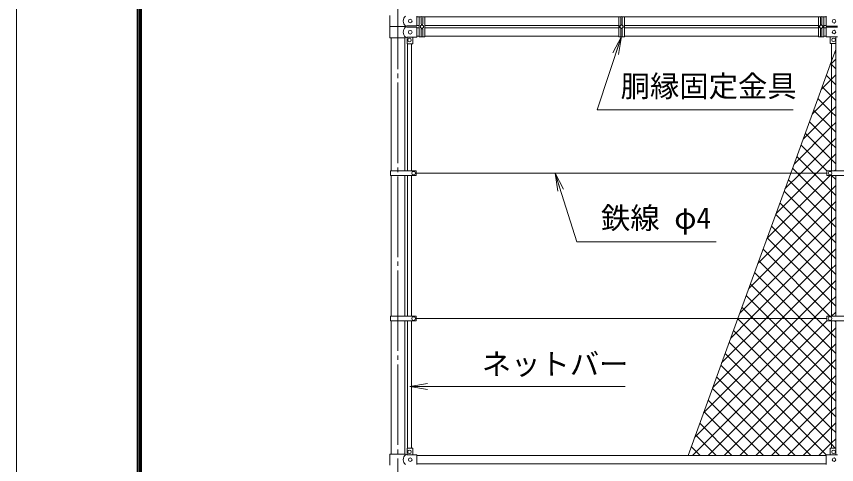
# Model space of a CAD drawing. Units: millimetres, scale not verified. Extents: x -8400 to 8400, y -5940 to 5940.
# Drawn here: x -8400 to -4732, y -2393 to -389 of the extents above; entities that cross this region are included whole.
import ezdxf
from ezdxf.enums import TextEntityAlignment as Align

# ---------------------------------------------------------------- set-up
doc = ezdxf.new("R2010")
doc.units = ezdxf.units.MM
doc.header["$LTSCALE"] = 20
doc.linetypes.add('LONG_CHAIN', pattern=[21, 18, -1, 1, -1])
for name, color, linetype, lineweight in [('0-0_D-TTL', 7, 'Continuous', 9), ('0-3_D-STR1', 1, 'Continuous', 9), ('0-6_D-BMK', 2, 'LONG_CHAIN', 9), ('0-8_0', 7, 'Continuous', 9), ('0-9_D-STR3', 3, 'Continuous', 9), ('0-C_D-STR-TXT', 7, 'Continuous', 9), ('0-D_D-STR2', 7, 'Continuous', 9)]:
    doc.layers.add(name, color=color, linetype=linetype, lineweight=lineweight)
doc.styles.add('ＭＳ ゴシック', font='')
doc.styles.get('ＭＳ ゴシック').set_extended_font_data('MS Gothic')

# ---------------------------------------------------------------- blocks, each defined once
blk = doc.blocks.new('_Open')
at = {"layer": '0-8_0'}
blk.add_line((-20, 3.333), (0, 0), dxfattribs=at)
blk.add_lwpolyline([(-20, -3.333), (0, 0), (-20, 0)], dxfattribs=at)

msp = doc.modelspace()

# ---------------------------------------------------------------- linework, layer by layer
at = {"layer": '0-0_D-TTL', "color": 2}
msp.add_lwpolyline([(-8399.61, 5940.02), (8400.39, 5940.02), (8400.39, -5939.98), (-8399.61, -5939.98)], close=True, dxfattribs=at)
at = {"layer": '0-0_D-TTL'}
for points in [[(-7859.61, 5500.02), (7860.39, 5500.02), (7860.39, -5499.98), (-7859.61, -5499.98)], [(-7854.61, 5495.02), (7855.39, 5495.02), (7855.39, -5494.98), (-7854.61, -5494.98)], [(-7849.61, 5490.02), (7850.39, 5490.02), (7850.39, -5489.98), (-7849.61, -5489.98)], [(-7844.61, 5485.02), (7845.39, 5485.02), (7845.39, -5484.98), (-7844.61, -5484.98)], [(-7839.61, 5480.02), (7840.39, 5480.02), (7840.39, -5479.98), (-7839.61, -5479.98)]]:
    msp.add_lwpolyline(points, close=True, dxfattribs=at)
at = {"layer": '0-3_D-STR1'}
for p, q in [((-6608.67, -391.88), (-6598.67, -391.88)), ((-6573.67, -391.88), (-5706.17, -391.88)), ((-5681.17, -391.88), (-4813.67, -391.88)), ((-4788.67, -391.88), (-4778.67, -391.88)), ((-6608.67, -429.98), (-6598.67, -429.98)), ((-6608.67, -439.98), (-6598.67, -439.98)), ((-6573.67, -429.98), (-5706.17, -429.98)), ((-6573.67, -439.98), (-5706.17, -439.98)), ((-5681.17, -429.98), (-4813.67, -429.98)), ((-5681.17, -439.98), (-4813.67, -439.98)), ((-4788.67, -429.98), (-4778.67, -429.98)), ((-4788.67, -439.98), (-4778.67, -439.98)), ((-6723.92, -1079.48), (-6723.92, -484.98)), ((-6663.42, -1079.48), (-6663.42, -484.98)), ((-6608.67, -478.08), (-6598.67, -478.08)), ((-6573.67, -478.08), (-5706.17, -478.08)), ((-5681.17, -478.08), (-4813.67, -478.08)), ((-4788.67, -478.08), (-4778.67, -478.08)), ((-6723.92, -1729.48), (-6723.92, -1100.48)), ((-6663.42, -1729.48), (-6663.42, -1100.48)), ((-6723.92, -2345.88), (-6723.92, -1750.48)), ((-6663.42, -2345.88), (-6663.42, -1750.48)), ((-6608.67, -2351.88), (-4778.67, -2351.88)), ((-6608.67, -2389.98), (-4778.67, -2389.98))]:
    msp.add_line(p, q, dxfattribs=at)
at = {"layer": '0-6_D-BMK'}
msp.add_line((-6693.67, 2255.02), (-6693.67, -3169.98), dxfattribs=at)
at = {"layer": '0-9_D-STR3'}
for p, q in [((-6729.77, -384.98), (-6729.77, -434.98)), ((-6608.67, -431.98), (-6608.67, -387.98)), ((-6598.67, -390.61), (-6589.67, -390.61)), ((-6589.67, -390.61), (-6589.67, -422.98)), ((-6582.67, -390.61), (-6582.67, -422.98)), ((-5697.17, -390.61), (-5697.17, -422.98)), ((-5681.17, -390.61), (-5690.17, -390.61)), ((-5690.17, -390.61), (-5690.17, -422.98)), ((-4804.67, -390.61), (-4804.67, -422.98)), ((-4788.67, -390.61), (-4797.67, -390.61)), ((-4797.67, -390.61), (-4797.67, -422.98)), ((-4778.67, -432.88), (-4778.67, -388.88)), ((-6729.77, -434.98), (-6659.87, -434.98)), ((-6729.77, -434.98), (-6659.87, -434.98)), ((-6729.77, -484.98), (-6729.77, -434.98)), ((-6653.87, -431.98), (-6659.87, -434.98)), ((-6653.87, -437.98), (-6659.87, -434.98)), ((-6653.87, -431.98), (-6608.67, -431.98)), ((-6653.87, -437.98), (-6608.67, -437.98)), ((-6608.67, -437.98), (-6608.67, -481.98)), ((-4778.67, -432.88), (-4727.47, -432.88)), ((-4778.67, -437.08), (-4727.47, -437.08)), ((-4778.67, -437.08), (-4778.67, -481.08)), ((-6589.67, -479.87), (-6589.67, -446.98)), ((-6582.67, -479.87), (-6582.67, -446.98)), ((-5697.17, -479.87), (-5697.17, -446.98)), ((-5690.17, -479.87), (-5690.17, -446.98)), ((-4804.67, -479.87), (-4804.67, -446.98)), ((-4797.67, -479.87), (-4797.67, -446.98)), ((-6729.77, -484.98), (-6659.87, -484.98)), ((-6653.87, -481.98), (-6659.87, -484.98)), ((-6653.87, -481.98), (-6608.67, -481.98)), ((-6651.67, -509.98), (-6651.67, -481.98)), ((-6651.17, -1079.48), (-6651.17, -511.3)), ((-6649.67, -511.98), (-6628.67, -511.98)), ((-6632.17, -1079.48), (-6632.17, -511.98)), ((-6626.67, -509.98), (-6626.67, -481.98)), ((-4778.67, -481.08), (-4727.47, -481.08)), ((-4760.67, -481.08), (-4760.67, -509.08)), ((-4737.67, -511.08), (-4758.67, -511.08)), ((-4755.17, -1079.68), (-4755.17, -511.08)), ((-4736.17, -1079.68), (-4736.17, -510.4)), ((-4735.67, -481.08), (-4735.67, -509.08)), ((-6726.47, -1079.48), (-6726.47, -1100.48)), ((-6726.47, -1079.48), (-6611.67, -1079.48)), ((-6611.67, -1079.48), (-6611.67, -1100.48)), ((-4776.17, -1089.98), (-6611.67, -1089.98)), ((-4776.17, -1079.68), (-4611.17, -1079.68)), ((-4776.17, -1079.68), (-4776.17, -1100.28)), ((-6726.47, -1100.48), (-6611.67, -1100.48)), ((-6651.17, -1729.48), (-6651.17, -1100.48)), ((-6632.17, -1729.48), (-6632.17, -1100.48)), ((-4776.17, -1100.28), (-4611.17, -1100.28)), ((-4755.17, -1729.68), (-4755.17, -1100.28)), ((-4736.17, -1729.68), (-4736.17, -1100.28)), ((-6726.47, -1729.48), (-6726.47, -1750.48)), ((-6726.47, -1729.48), (-6611.67, -1729.48)), ((-6726.47, -1750.48), (-6611.67, -1750.48)), ((-6651.17, -2319.56), (-6651.17, -1750.48)), ((-6632.17, -2318.88), (-6632.17, -1750.48)), ((-6611.67, -1729.48), (-6611.67, -1750.48)), ((-4776.17, -1739.98), (-6611.67, -1739.98)), ((-4776.17, -1729.68), (-4611.17, -1729.68)), ((-4776.17, -1729.68), (-4776.17, -1750.28)), ((-4776.17, -1750.28), (-4611.17, -1750.28)), ((-4755.17, -2318.88), (-4755.17, -1750.28)), ((-4736.17, -2319.56), (-4736.17, -1750.28)), ((-6729.77, -2345.88), (-6659.87, -2345.88)), ((-6729.77, -2345.88), (-6729.77, -2395.88)), ((-6653.87, -2348.88), (-6659.87, -2345.88)), ((-6651.67, -2320.88), (-6651.67, -2348.88)), ((-6649.67, -2318.88), (-6628.67, -2318.88)), ((-6626.67, -2320.88), (-6626.67, -2348.88)), ((-4760.67, -2348.88), (-4760.67, -2320.88)), ((-4737.67, -2318.88), (-4758.67, -2318.88)), ((-4735.67, -2348.88), (-4735.67, -2320.88)), ((-6653.87, -2348.88), (-6608.67, -2348.88)), ((-6608.67, -2392.88), (-6608.67, -2348.88)), ((-4778.67, -2348.88), (-4727.47, -2348.88)), ((-4778.67, -2392.88), (-4778.67, -2348.88))]:
    msp.add_line(p, q, dxfattribs=at)
for points in [[(-6589.67, -479.87), (-6598.67, -479.87), (-6598.67, -390.61)], [(-6582.67, -390.61), (-6573.67, -390.61), (-6573.67, -479.87), (-6582.67, -479.87)], [(-5697.17, -390.61), (-5706.17, -390.61), (-5706.17, -479.87), (-5697.17, -479.87)], [(-5690.17, -479.87), (-5681.17, -479.87), (-5681.17, -390.61)], [(-4804.67, -390.61), (-4813.67, -390.61), (-4813.67, -479.87), (-4804.67, -479.87)], [(-4797.67, -479.87), (-4788.67, -479.87), (-4788.67, -390.61)]]:
    msp.add_lwpolyline(points, dxfattribs=at)
for points in [[(-6586.17, -443.08), (-6593.19, -439.03), (-6593.19, -430.93), (-6586.17, -426.88), (-6579.16, -430.93), (-6579.16, -439.03)], [(-5693.67, -443.08), (-5686.66, -439.03), (-5686.66, -430.93), (-5693.67, -426.88), (-5700.69, -430.93), (-5700.69, -439.03)], [(-4801.17, -443.08), (-4794.16, -439.03), (-4794.16, -430.93), (-4801.17, -426.88), (-4808.19, -430.93), (-4808.19, -439.03)]]:
    msp.add_lwpolyline(points, close=True, dxfattribs=at)
for centre, radius in [((-6638.67, -409.98), 8), ((-4743.67, -410.88), 8), ((-6586.17, -434.98), 7.03), ((-5693.67, -434.98), 7.03), ((-4801.17, -434.98), 7.03), ((-6638.67, -459.98), 8), ((-4743.67, -459.08), 8), ((-6641.67, -494.98), 8), ((-4745.67, -494.08), 8), ((-6623.67, -1089.98), 8), ((-4761.17, -1089.98), 8), ((-6623.67, -1739.98), 8), ((-4761.17, -1739.98), 8), ((-6641.67, -2335.88), 8), ((-4745.67, -2335.88), 8), ((-6638.67, -2370.88), 8), ((-4743.67, -2370.88), 8)]:
    msp.add_circle(centre, radius, dxfattribs=at)
for centre, radius, start, end in [((-6641.29, -409.98), 28.8, 130.19176, 229.80824), ((-6586.17, -396.24), 6.62, 58.10921, 121.89079), ((-5693.67, -396.24), 6.62, 58.10921, 121.89079), ((-4801.17, -396.24), 6.62, 58.10921, 121.89079), ((-6641.29, -459.98), 28.8, 130.19176, 229.80824), ((-6586.17, -422.98), 3.5, 180, 0), ((-5693.67, -422.98), 3.5, 180, 0), ((-4801.17, -422.98), 3.5, 180, 0), ((-6586.17, -446.98), 3.5, 0, 180), ((-5693.67, -446.98), 3.5, 0, 180), ((-4801.17, -446.98), 3.5, 0, 180), ((-6649.67, -509.98), 2, 180, 270), ((-6628.67, -509.98), 2, 270, 0), ((-6586.17, -474.24), 6.62, 238.10921, 301.89079), ((-5693.67, -474.24), 6.62, 238.10921, 301.89079), ((-4801.17, -474.24), 6.62, 238.10921, 301.89079), ((-4758.67, -509.08), 2, 180, 270), ((-4737.67, -509.08), 2, 270, 0), ((-6649.67, -2320.88), 2, 90, 180), ((-6628.67, -2320.88), 2, 0, 90), ((-4758.67, -2320.88), 2, 90, 180), ((-4737.67, -2320.88), 2, 0, 90), ((-6641.29, -2370.88), 28.8, 130.19176, 229.80824)]:
    msp.add_arc(centre, radius, start, end, dxfattribs=at)
at = {"layer": '0-C_D-STR-TXT'}
msp.add_line((-5677.48, -2044.07), (-6638.92, -2044.07), dxfattribs=at)
for points in [[(-4925.72, -806.38), (-5802.7, -806.38), (-5694.64, -481.68)], [(-5270.56, -1397.24), (-5893.21, -1397.24), (-5990.01, -1091.89)]]:
    msp.add_lwpolyline(points, dxfattribs=at)
at = {"layer": '0-D_D-STR2'}
for p, q in [((-4736.17, -553.06), (-4740.29, -548.94)), ((-4755.17, -604.77), (-4759.16, -600.78)), ((-4736.17, -623.77), (-4755.17, -604.77)), ((-4755.17, -675.48), (-4778.03, -652.62)), ((-4755.17, -669.8), (-4736.17, -650.8)), ((-4800.95, -715.58), (-4755.17, -669.8)), ((-4736.17, -694.48), (-4755.17, -675.48)), ((-4755.17, -746.19), (-4796.9, -704.46)), ((-4755.17, -740.51), (-4736.17, -721.51)), ((-4841.41, -826.75), (-4755.17, -740.51)), ((-4755.17, -816.9), (-4815.77, -756.3)), ((-4736.17, -765.19), (-4755.17, -746.19)), ((-4755.17, -811.23), (-4736.17, -792.23)), ((-4881.87, -937.93), (-4755.17, -811.23)), ((-4755.17, -887.61), (-4834.64, -808.14)), ((-4736.17, -835.9), (-4755.17, -816.9)), ((-4755.17, -881.94), (-4736.17, -862.94)), ((-4922.34, -1049.1), (-4755.17, -881.94)), ((-4736.17, -906.61), (-4755.17, -887.61)), ((-4892.51, -1089.98), (-4755.17, -952.65)), ((-4755.17, -952.65), (-4736.17, -933.65)), ((-4775.24, -1079.68), (-4891.25, -963.67)), ((-4835.65, -1089.98), (-4910.11, -1015.51)), ((-4821.8, -1089.98), (-4755.17, -1023.36)), ((-4755.17, -1023.36), (-4736.17, -1004.36)), ((-5003.27, -1271.45), (-4821.8, -1089.98)), ((-4962.8, -1160.28), (-4892.51, -1089.98)), ((-4906.36, -1089.98), (-4928.98, -1067.35)), ((-4755.17, -1241.16), (-4906.36, -1089.98)), ((-4755.17, -1170.45), (-4835.65, -1089.98)), ((-4740.79, -1079.68), (-4736.17, -1075.07)), ((-5043.73, -1382.63), (-4761.39, -1100.28)), ((-4755.17, -1311.87), (-4947.85, -1119.2)), ((-4736.17, -1118.74), (-4754.64, -1100.28)), ((-4755.17, -1382.58), (-4966.72, -1171.04)), ((-4736.17, -1189.45), (-4755.17, -1170.45)), ((-4755.17, -1453.29), (-4985.59, -1222.88)), ((-4736.17, -1260.16), (-4755.17, -1241.16)), ((-4755.17, -1524), (-5004.46, -1274.72)), ((-4736.17, -1330.87), (-4755.17, -1311.87)), ((-5118.24, -1739.98), (-4755.17, -1376.91)), ((-4755.17, -1376.91), (-4736.17, -1357.91)), ((-4736.17, -1401.58), (-4755.17, -1382.58)), ((-4761.63, -1729.68), (-5061.07, -1430.25)), ((-4755.17, -1447.62), (-4736.17, -1428.62)), ((-5047.53, -1739.98), (-4755.17, -1447.62)), ((-4736.17, -1472.29), (-4755.17, -1453.29)), ((-4822.04, -1739.98), (-5079.93, -1482.09)), ((-4755.17, -1518.33), (-4736.17, -1499.33)), ((-4892.75, -1739.98), (-5098.8, -1533.93)), ((-4976.82, -1739.98), (-4755.17, -1518.33)), ((-4736.17, -1543), (-4755.17, -1524)), ((-4755.17, -1589.04), (-4736.17, -1570.04)), ((-4963.46, -1739.98), (-5117.67, -1585.77)), ((-4906.11, -1739.98), (-4755.17, -1589.04)), ((-5034.17, -1739.98), (-5136.54, -1637.61)), ((-4755.17, -1659.75), (-4736.17, -1640.75)), ((-4835.4, -1739.98), (-4755.17, -1659.75)), ((-5104.89, -1739.98), (-5155.41, -1689.46)), ((-4754.39, -1729.68), (-4736.17, -1711.46)), ((-5376.59, -2351.88), (-4774.99, -1750.28)), ((-5367.45, -2272.03), (-4835.4, -1739.98)), ((-5326.98, -2160.85), (-4906.11, -1739.98)), ((-5286.52, -2049.68), (-4976.82, -1739.98)), ((-5246.05, -1938.5), (-5047.53, -1739.98)), ((-5205.59, -1827.33), (-5118.24, -1739.98)), ((-4755.17, -2089.69), (-5104.89, -1739.98)), ((-4755.17, -2018.98), (-5034.17, -1739.98)), ((-4755.17, -1948.27), (-4963.46, -1739.98)), ((-4755.17, -1877.56), (-4892.75, -1739.98)), ((-4755.17, -1806.85), (-4822.04, -1739.98)), ((-4736.17, -1755.14), (-4741.03, -1750.28)), ((-4736.17, -1825.85), (-4755.17, -1806.85)), ((-4778.67, -2349.03), (-5230.88, -1896.82)), ((-4736.17, -1896.56), (-4755.17, -1877.56)), ((-5164.46, -2351.88), (-4755.17, -1942.6)), ((-4755.17, -1942.6), (-4736.17, -1923.6)), ((-4846.54, -2351.88), (-5249.75, -1948.66)), ((-4736.17, -1967.27), (-4755.17, -1948.27)), ((-4917.25, -2351.88), (-5268.62, -2000.51)), ((-5093.75, -2351.88), (-4755.17, -2013.31)), ((-4755.17, -2013.31), (-4736.17, -1994.31)), ((-4987.96, -2351.88), (-5287.49, -2052.35)), ((-4736.17, -2037.98), (-4755.17, -2018.98)), ((-5023.04, -2351.88), (-4755.17, -2084.02)), ((-4755.17, -2084.02), (-4736.17, -2065.02)), ((-4736.17, -2108.69), (-4755.17, -2089.69)), ((-5058.67, -2351.88), (-5306.36, -2104.19)), ((-5129.38, -2351.88), (-5325.23, -2156.03)), ((-4952.33, -2351.88), (-4755.17, -2154.73)), ((-4755.17, -2154.73), (-4736.17, -2135.73)), ((-5200.09, -2351.88), (-5344.1, -2207.87)), ((-4881.62, -2351.88), (-4755.17, -2225.44)), ((-4755.17, -2225.44), (-4736.17, -2206.44)), ((-5270.8, -2351.88), (-5362.97, -2259.72)), ((-4810.9, -2351.88), (-4755.17, -2296.15)), ((-4755.17, -2296.15), (-4736.17, -2277.15)), ((-5341.51, -2351.88), (-5381.84, -2311.56))]:
    msp.add_line(p, q, dxfattribs=at)
for points in [[(-4736.17, -537.62), (-4755.17, -589.82), (-4755.17, -1079.68), (-4736.17, -1079.68)], [(-4755.17, -589.82), (-4937.22, -1089.98), (-4776.17, -1089.98), (-4776.17, -1079.68), (-4755.17, -1079.68)], [(-4755.17, -1100.28), (-4776.17, -1100.28), (-4776.17, -1089.98), (-4937.22, -1089.98), (-5173.8, -1739.98), (-4776.17, -1739.98), (-4776.17, -1729.68), (-4755.17, -1729.68)], [(-4736.17, -1100.28), (-4755.17, -1100.28), (-4755.17, -1729.68), (-4736.17, -1729.68)], [(-4736.17, -1750.28), (-4755.17, -1750.28), (-4755.17, -2318.88), (-4736.17, -2318.88)]]:
    msp.add_lwpolyline(points, close=True, dxfattribs=at)
for points in [[(-4760.48, -604.4), (-4755.17, -599.09), (-4736.17, -580.09)], [(-4736.17, -977.32), (-4755.17, -958.32), (-4853.51, -859.99)], [(-4736.17, -1048.03), (-4755.17, -1029.03), (-4872.38, -911.83)], [(-5084.2, -1493.8), (-4755.17, -1164.78), (-4736.17, -1145.78)], [(-5124.66, -1604.98), (-4755.17, -1235.49), (-4736.17, -1216.49)], [(-5165.13, -1716.15), (-4755.17, -1306.2), (-4736.17, -1287.2)], [(-4736.17, -1613.72), (-4755.17, -1594.72), (-5023.33, -1326.56)], [(-4736.17, -1684.43), (-4755.17, -1665.43), (-5042.2, -1378.4)], [(-4776.17, -1750.28), (-4776.17, -1739.98), (-5173.8, -1739.98), (-5396.51, -2351.88), (-4778.67, -2351.88), (-4778.67, -2348.88), (-4760.67, -2348.88), (-4760.67, -2320.88)], [(-4736.17, -2179.4), (-4755.17, -2160.4), (-5174.28, -1741.3)], [(-4758.67, -2318.88), (-4755.17, -2318.88), (-4755.17, -1750.28), (-4776.17, -1750.28)], [(-5305.88, -2351.88), (-4755.17, -1801.17), (-4736.17, -1782.17)], [(-4736.17, -2250.11), (-4755.17, -2231.11), (-5193.15, -1793.14)], [(-5235.17, -2351.88), (-4755.17, -1871.89), (-4736.17, -1852.89)], [(-4738.12, -2318.88), (-4755.17, -2301.82), (-5212.02, -1844.98)]]:
    msp.add_lwpolyline(points, dxfattribs=at)
msp.add_arc((-4758.67, -2320.88), 2, 90, 180, dxfattribs=at)

# ---------------------------------------------------------------- block references
at = {"layer": '0-C_D-STR-TXT', "xscale": 4, "yscale": 4}
for p, rotation in [((-5694.01, -479.79), 71.59194), ((-5990.61, -1089.98), 107.58773), ((-6640.92, -2044.07), 180)]:
    msp.add_blockref('_Open', p, dxfattribs=dict(at, rotation=rotation))

# ---------------------------------------------------------------- texts
at = {"layer": '0-C_D-STR-TXT', "style": 'ＭＳ ゴシック'}
for s, p in [('胴縁固定金具', (-5697.8, -777.91)), ('鉄線 φ4', (-5785.78, -1367.5)), ('ネットバー', (-6318.6, -2020.17))]:
    msp.add_text(s, height=96.19, dxfattribs=at).set_placement(p, align=Align.BOTTOM_LEFT)

doc.saveas('drawing.dxf')
